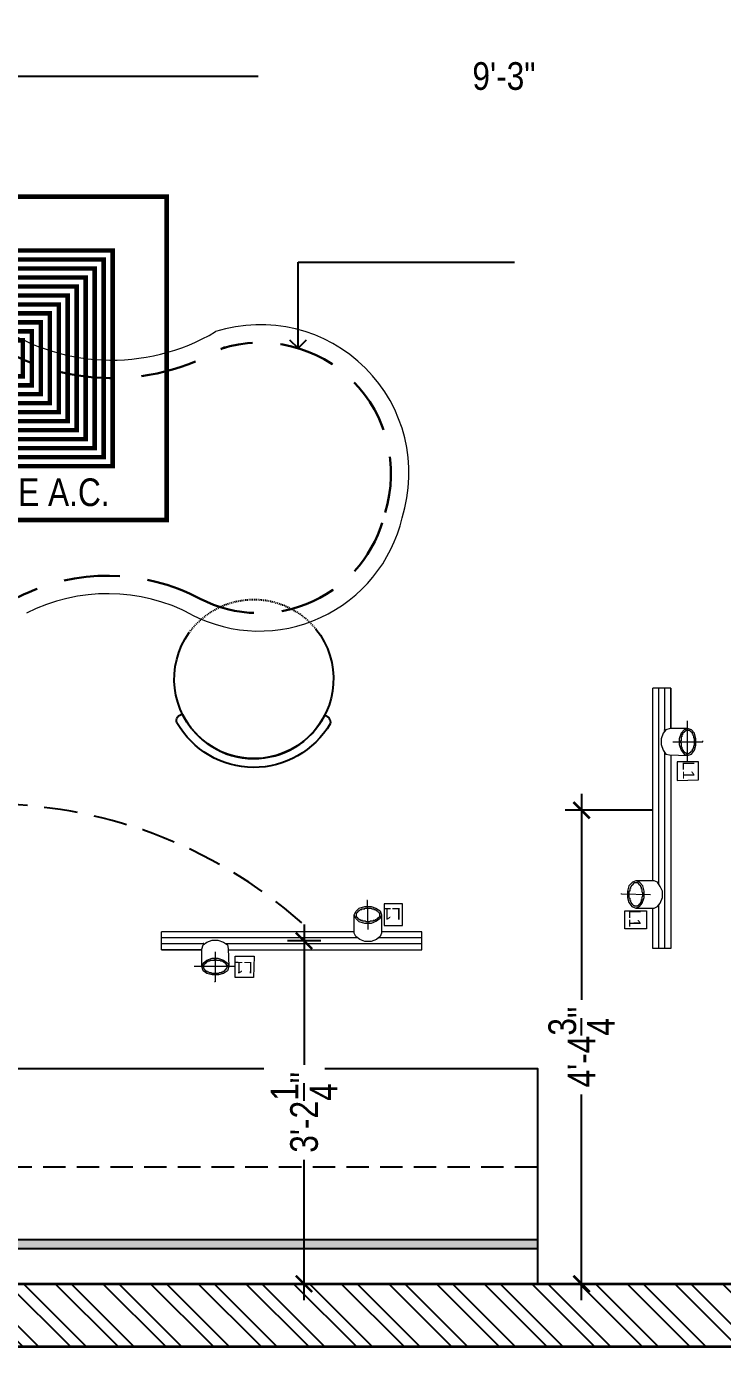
# Model space of a CAD drawing. Header units: inches. Extents: x -109431 to 29005, y -34715 to -1756.
# Drawn here: x -51234.1 to -51156.6, y -12227.9 to -12080.9 of the extents above; entities that cross this region are included whole.
import ezdxf

# ---------------------------------------------------------------- set-up
doc = ezdxf.new("R2010")
doc.units = ezdxf.units.IN
doc.header["$LTSCALE"] = 0.05
doc.header["$MEASUREMENT"] = 0
doc.header["$PDMODE"] = 3
doc.header["$PDSIZE"] = -4
for name, pattern in [('A2-XREF-115_FURN$0$HIDDEN', [0.375, 0.25, -0.125]), ('ACAD_ISO03W100', [30, 12, -18]), ('DASHED2', [0.375, 0.25, -0.125])]:
    doc.linetypes.add(name, pattern=pattern)
doc.layers.get('Defpoints').update_dxf_attribs({"linetype": 'DASHED2'})
for name, color, linetype in [('Civil Dimension - Text', 7, 'Continuous'), ('Flooring Layout', 7, 'Continuous'), ('Furniture text & dimension', 7, 'Continuous')]:
    doc.layers.add(name, color=color, linetype=linetype)
for name, color, linetype, lineweight in [('Electrical ceiling fixture', 144, 'Continuous', 15), ('Electrical power fixture', 144, 'Continuous', 15), ('Electrical text & dimension', 140, 'Continuous', 9), ('FURNITURE', 1, 'Continuous', 18), ('hatch', 7, 'Continuous', 25), ('WALL', 7, 'Continuous', 35)]:
    doc.layers.add(name, color=color, linetype=linetype, lineweight=lineweight)
doc.styles.add('9-128OF1-4', font='ARIALN.TTF', dxfattribs={"height": 3.0792})
doc.styles.add('PDF Arial', font='arial.ttf')
doc.dimstyles.new('DIM 1-4', dxfattribs={"dimtxt": 3.0792, "dimasz": 1.82, "dimexe": 1.82, "dimexo": 0, "dimgap": 0.09, "dimtad": 0, "dimzin": 0, "dimdsep": 46, "dimlunit": 4, "dimtxsty": '9-128OF1-4', "dimblk": 'ARCHTICK', "dimcen": 1.8125, "dimdle": 1.82, "dimclrd": 8, "dimclre": 8, "dimadec": 0, "dimazin": 0, "dimtfac": 1, "dimtofl": 0, "dimtmove": 0, "dimatfit": 3, "dimldrblk": 'OPEN90', "dimfxl": 1, "dimtolj": 1, "dimtzin": 0, "dimlwd": -1, "dimarcsym": 0})

# ---------------------------------------------------------------- blocks, each defined once
blk = doc.blocks.new('A$7E7C19E2B201E1')
at = {"color": 11}
blk.add_lwpolyline([(-219.4, -369.8, 0.428876), (-235.8, -396.7, 0.57735), (245.1, -380.9, 0.536088), (226.9, -355.1, -0.615882)], format="xyb", close=True, dxfattribs=at)
at = {"color": 1, "linetype": 'ACAD_ISO03W100', "ltscale": 3}
blk.add_arc((0, -249.9), 249.9, 37.3028, 142.6972, dxfattribs=at)
at = {"color": 6}
blk.add_arc((0.1, -250), 250, 142.6792, 37.3208, dxfattribs=at)
blk = doc.blocks.new('cassette ac')
at = {"layer": 'Electrical ceiling fixture', "ltscale": 50, "const_width": 0.5}
for points in [[(-84115, -20328.5), (-84151, -20328.5), (-84151, -20364.5), (-84115, -20364.5)], [(-84122, -20335.5), (-84144, -20335.5), (-84144, -20357.5), (-84122, -20357.5)], [(-84123, -20336.5), (-84143, -20336.5), (-84143, -20356.5), (-84123, -20356.5)], [(-84124, -20337.5), (-84142, -20337.5), (-84142, -20355.5), (-84124, -20355.5)], [(-84125, -20338.5), (-84141, -20338.5), (-84141, -20354.5), (-84125, -20354.5)], [(-84126, -20339.5), (-84140, -20339.5), (-84140, -20353.5), (-84126, -20353.5)], [(-84127, -20340.5), (-84139, -20340.5), (-84139, -20352.5), (-84127, -20352.5)], [(-84128, -20341.5), (-84138, -20341.5), (-84138, -20351.5), (-84128, -20351.5)], [(-84129, -20342.5), (-84137, -20342.5), (-84137, -20350.5), (-84129, -20350.5)], [(-84130, -20343.5), (-84136, -20343.5), (-84136, -20349.5), (-84130, -20349.5)], [(-84131, -20344.5), (-84135, -20344.5), (-84135, -20348.5), (-84131, -20348.5)]]:
    blk.add_lwpolyline(points, close=True, dxfattribs=at)
blk.add_lwpolyline([(-84121, -20334.5), (-84145, -20334.5), (-84145, -20358.5), (-84121, -20358.5), (-84121, -20334.5)], dxfattribs=at)
at = {"layer": 'Electrical text & dimension', "color": 152, "ltscale": 50, "true_color": 0x2776bb, "insert": (-84147.79, -20361.43), "char_height": 3.0792, "attachment_point": 4, "style": '9-128OF1-4'}
blk.add_mtext_dynamic_manual_height_columns('CASSETTE A.C.', width=37.0219, gutter_width=15.4, heights=[0], dxfattribs=at)
blk = doc.blocks.new('_ArchTick')
at = {"color": 0, "const_width": 0.15}
blk.add_lwpolyline([(-0.5, -0.5), (0.5, 0.5)], dxfattribs=at)
blk = doc.blocks.new('*D385')
at = {"layer": 'Civil Dimension - Text', "color": 8, "linetype": 'ACAD_ISO03W100', "lineweight": -2, "ltscale": 50, "transparency": 16777216}
for p, q in [((-51236.48, -12115.87), (-51236.48, -12084.65)), ((-51125.4, -12100.66), (-51125.4, -12084.65))]:
    blk.add_line(p, q, dxfattribs=at)
at = {"layer": 'Civil Dimension - Text', "color": 8, "linetype": 'ACAD_ISO03W100', "ltscale": 50, "transparency": 16777216}
for p, q in [((-51238.3, -12086.47), (-51184.39, -12086.47)), ((-51123.58, -12086.47), (-51177.49, -12086.47))]:
    blk.add_line(p, q, dxfattribs=at)
at = {"layer": 'Defpoints', "color": 0, "ltscale": 50, "transparency": 16777216}
for p in [(-51236.48, -12086.47), (-51125.4, -12100.66), (-51236.48, -12115.87)]:
    blk.add_point(p, dxfattribs=at)
at = {"layer": 'Civil Dimension - Text', "color": 8, "ltscale": 50, "transparency": 16777216, "xscale": 1.82, "yscale": 1.82, "zscale": 1.82, "rotation": 180}
blk.add_blockref('_ArchTick', (-51236.48, -12086.47), dxfattribs=at)
at = {"layer": 'Civil Dimension - Text', "color": 8, "ltscale": 50, "transparency": 16777216, "xscale": 1.82, "yscale": 1.82, "zscale": 1.82}
blk.add_blockref('_ArchTick', (-51125.4, -12086.47), dxfattribs=at)
at = {"layer": 'Civil Dimension - Text', "color": 0, "ltscale": 50, "transparency": 16777216, "insert": (-51180.94, -12086.47), "char_height": 3.079, "attachment_point": 5, "style": '9-128OF1-4', "bg_fill": 3, "box_fill_scale": 1.25, "bg_fill_color": 256, "bg_fill_true_color": 13158600, "bg_fill_transparency": 0}
blk.add_mtext('\\A1;9\'-3"', dxfattribs=at)
blk = doc.blocks.new('_Open90')
at = {"color": 0, "linetype": 'ByBlock', "lineweight": -2}
for p, q in [((0, 0), (-1, 0)), ((-0.5, 0.5), (0, 0)), ((0, 0), (-0.5, -0.5))]:
    blk.add_line(p, q, dxfattribs=at)
blk = doc.blocks.new('*D396')
at = {"layer": 'Civil Dimension - Text', "color": 8, "linetype": 'ACAD_ISO03W100', "ltscale": 50, "transparency": 16777216}
for p, q in [((-51203.19, -12180.89), (-51203.19, -12197.4)), ((-51203.19, -12222.72), (-51203.19, -12206.22))]:
    blk.add_line(p, q, dxfattribs=at)
at = {"layer": 'Civil Dimension - Text', "color": 8, "linetype": 'ACAD_ISO03W100', "lineweight": -2, "ltscale": 50, "transparency": 16777216}
for p, q in [((-51201.33, -12182.71), (-51205.01, -12182.71)), ((-51201.34, -12220.9), (-51205.01, -12220.9))]:
    blk.add_line(p, q, dxfattribs=at)
at = {"layer": 'Defpoints', "color": 0, "ltscale": 50, "transparency": 16777216}
for p in [(-51201.33, -12182.71), (-51203.19, -12220.9), (-51201.34, -12220.9)]:
    blk.add_point(p, dxfattribs=at)
at = {"layer": 'Civil Dimension - Text', "color": 8, "ltscale": 50, "transparency": 16777216, "xscale": 1.82, "yscale": 1.82, "zscale": 1.82}
for p, rotation in [((-51203.19, -12182.71), 90), ((-51203.19, -12220.9), 270)]:
    blk.add_blockref('_ArchTick', p, dxfattribs=dict(at, rotation=rotation))
at = {"layer": 'Civil Dimension - Text', "color": 0, "ltscale": 50, "transparency": 16777216, "insert": (-51203.19, -12201.81), "char_height": 3.0792, "attachment_point": 5, "rotation": 90, "style": '9-128OF1-4', "bg_fill": 3, "box_fill_scale": 1.25, "bg_fill_color": 256, "bg_fill_true_color": 13158600, "bg_fill_transparency": 0}
blk.add_mtext('\\A1;3\'-2{\\H1x;\\S1/4;}"', dxfattribs=at)
blk = doc.blocks.new('*D400')
at = {"layer": 'Civil Dimension - Text', "color": 8, "linetype": 'ACAD_ISO03W100', "ltscale": 50, "transparency": 16777216}
for p, q in [((-51172.3, -12166.36), (-51172.3, -12190.09)), ((-51172.3, -12222.73), (-51172.3, -12199.01))]:
    blk.add_line(p, q, dxfattribs=at)
at = {"layer": 'Civil Dimension - Text', "color": 8, "linetype": 'ACAD_ISO03W100', "lineweight": -2, "ltscale": 50, "transparency": 16777216}
for p, q in [((-51164.39, -12168.18), (-51174.12, -12168.18)), ((-51166.25, -12220.91), (-51174.12, -12220.91))]:
    blk.add_line(p, q, dxfattribs=at)
at = {"layer": 'Defpoints', "color": 0, "ltscale": 50, "transparency": 16777216}
for p in [(-51164.39, -12168.18), (-51172.3, -12220.91), (-51166.25, -12220.91)]:
    blk.add_point(p, dxfattribs=at)
at = {"layer": 'Civil Dimension - Text', "color": 8, "ltscale": 50, "transparency": 16777216, "xscale": 1.82, "yscale": 1.82, "zscale": 1.82}
for p, rotation in [((-51172.3, -12168.18), 90), ((-51172.3, -12220.91), 270)]:
    blk.add_blockref('_ArchTick', p, dxfattribs=dict(at, rotation=rotation))
at = {"layer": 'Civil Dimension - Text', "color": 0, "ltscale": 50, "transparency": 16777216, "insert": (-51172.3, -12194.55), "char_height": 3.0792, "attachment_point": 5, "rotation": 90, "style": '9-128OF1-4', "bg_fill": 3, "box_fill_scale": 1.25, "bg_fill_color": 256, "bg_fill_true_color": 13158600, "bg_fill_transparency": 0}
blk.add_mtext('\\A1;4\'-4{\\H1x;\\S3/4;}"', dxfattribs=at)

msp = doc.modelspace()

# ---------------------------------------------------------------- hatches: boundary and pattern name
at = {"layer": 'Flooring Layout', "ltscale": 50, "true_color": 0xf4ee51}
h = msp.add_hatch(color=41, dxfattribs=at)
h.dxf.hatch_style = 1
h.paths.add_polyline_path([(-51177.22544, -12215.95479), (-51297.22544, -12215.95479), (-51297.22544, -12216.95479), (-51177.22544, -12216.95479)])
at = {"layer": 'hatch', "ltscale": 0.25}
h = msp.add_hatch(dxfattribs=at)
h.set_pattern_fill('ANSI32', color=8, scale=10, angle=270)
h.set_pattern_definition([(315, (-47162.779, 72304.417), (2.65165043, 2.65165043), []), (315, (-47162.779, 72302.6493), (2.65165043, 2.65165043), [])])
h.paths.add_polyline_path([(-50942.03535, -11990.94444), (-50942.03535, -12220.94444), (-51370.83207, -12220.88316), (-51370.83207, -12227.88316), (-50932.03535, -12227.88316), (-50932.03535, -11958.88316), (-51114.81289, -11958.88316), (-51114.81289, -11968.88316), (-51090.83164, -11968.88316), (-51079.33164, -11968.88316), (-51079.33164, -11979.88316), (-50980.53535, -11987.84269), (-50969.03535, -11988.76919)])
h.paths.add_polyline_path([(-50969.44979, -11987.73849), (-50969.44979, -11994.82989), (-50961.20695, -11994.82989), (-50961.20695, -11987.73849)], flags=24)

# ---------------------------------------------------------------- linework, layer by layer
at = {"layer": 'Electrical power fixture'}
for p, q in [((-51162.377, -12154.5739), (-51164.3913, -12154.5739)), ((-51162.377, -12159.0739), (-51162.377, -12154.5739)), ((-51219.05878, -12183.7133), (-51219.05878, -12181.699)), ((-51214.55878, -12183.7133), (-51219.05878, -12183.7133))]:
    msp.add_line(p, q, dxfattribs=at)
for points in [[(-51164.3913, -12176.04057), (-51164.3913, -12154.5739)], [(-51163.69407, -12176.35046), (-51163.69407, -12154.5739)], [(-51163.07427, -12154.5739), (-51163.07427, -12159.30632), (-51163.07427, -12159.22884)], [(-51162.377, -12154.5739), (-51162.377, -12159.0739)], [(-51160.51763, -12159.0739), (-51162.45447, -12159.0739), (-51162.91933, -12159.22884), (-51163.22921, -12159.61621), (-51163.46162, -12160.236), (-51163.46162, -12160.85578), (-51163.22921, -12161.47557), (-51162.91933, -12161.94041), (-51162.53194, -12162.01788), (-51160.51763, -12162.09535)], [(-51160.51763, -12161.86293), (-51160.44016, -12161.86293), (-51160.36269, -12161.86293), (-51160.28522, -12161.78546), (-51160.20775, -12161.78546), (-51160.20775, -12161.70799), (-51160.13028, -12161.70799), (-51160.13028, -12161.63051), (-51160.05281, -12161.63051), (-51160.05281, -12161.55304), (-51159.97534, -12161.55304), (-51159.97534, -12161.47557), (-51159.97534, -12161.39809), (-51159.89787, -12161.39809), (-51159.89787, -12161.32062), (-51159.89787, -12161.24315), (-51159.8204, -12161.24315), (-51159.8204, -12161.16567), (-51159.8204, -12161.0882), (-51159.8204, -12161.01073), (-51159.74289, -12160.93326), (-51159.74289, -12160.85578), (-51159.74289, -12160.77831), (-51159.74289, -12160.70084), (-51159.74289, -12160.62336), (-51159.74289, -12160.54589), (-51159.74289, -12160.46842), (-51159.74289, -12160.39094), (-51159.74289, -12160.31347), (-51159.74289, -12160.236), (-51159.74289, -12160.15852), (-51159.8204, -12160.15852), (-51159.8204, -12160.08105), (-51159.8204, -12160.00358), (-51159.8204, -12159.9261), (-51159.89787, -12159.84863), (-51159.89787, -12159.77116), (-51159.89787, -12159.69368), (-51159.97534, -12159.69368), (-51159.97534, -12159.61621), (-51159.97534, -12159.53874), (-51160.05281, -12159.53874), (-51160.05281, -12159.46126), (-51160.13028, -12159.46126), (-51160.13028, -12159.38379), (-51160.20775, -12159.38379), (-51160.28522, -12159.30632), (-51160.36269, -12159.30632), (-51160.44016, -12159.30632), (-51160.44016, -12159.22884), (-51160.51763, -12159.22884), (-51160.51763, -12159.30632), (-51160.5951, -12159.30632), (-51160.67257, -12159.30632), (-51160.75004, -12159.30632), (-51160.75004, -12159.38379), (-51160.82755, -12159.38379), (-51160.82755, -12159.46126), (-51160.90502, -12159.46126), (-51160.90502, -12159.53874), (-51160.98249, -12159.53874), (-51160.98249, -12159.61621), (-51161.05996, -12159.61621), (-51161.05996, -12159.69368), (-51161.05996, -12159.77116), (-51161.13743, -12159.77116), (-51161.13743, -12159.84863), (-51161.13743, -12159.9261), (-51161.13743, -12160.00358), (-51161.2149, -12160.00358), (-51161.2149, -12160.08105), (-51161.2149, -12160.15852), (-51161.2149, -12160.236), (-51161.2149, -12160.31347), (-51161.2149, -12160.39094), (-51161.2149, -12160.46842), (-51161.29238, -12160.46842), (-51161.29238, -12160.54589), (-51161.29238, -12160.62336), (-51161.2149, -12160.70084), (-51161.2149, -12160.77831), (-51161.2149, -12160.85578), (-51161.2149, -12160.93326), (-51161.2149, -12161.01073), (-51161.2149, -12161.0882), (-51161.13743, -12161.16567), (-51161.13743, -12161.24315), (-51161.13743, -12161.32062), (-51161.05996, -12161.39809), (-51161.05996, -12161.47557), (-51160.98249, -12161.47557), (-51160.98249, -12161.55304), (-51160.98249, -12161.63051), (-51160.90502, -12161.63051), (-51160.90502, -12161.70799), (-51160.82755, -12161.70799), (-51160.82755, -12161.78546), (-51160.75004, -12161.78546), (-51160.67257, -12161.78546), (-51160.67257, -12161.86293), (-51160.5951, -12161.86293), (-51160.51763, -12161.86293), (-51160.51763, -12161.78546)], [(-51160.51763, -12162.79262), (-51160.51763, -12158.29917), (-51160.51763, -12158.22169)], [(-51162.14459, -12160.54589), (-51158.81321, -12160.54589), (-51158.81321, -12160.46842)], [(-51162.377, -12162.01788), (-51162.377, -12183.55548), (-51164.3913, -12183.55548), (-51164.3913, -12179.06202)], [(-51163.07427, -12161.78546), (-51163.07427, -12183.55548), (-51163.69407, -12183.55548), (-51163.69407, -12178.75213), (-51163.69407, -12178.67466)], [(-51159.27807, -12164.80693), (-51159.27807, -12162.79262), (-51161.67973, -12162.79262), (-51161.67973, -12164.8844), (-51159.27807, -12164.80693), (-51159.27807, -12164.72945)], [(-51166.25067, -12176.27299), (-51166.32814, -12176.27299), (-51166.40561, -12176.27299), (-51166.48308, -12176.27299), (-51166.48308, -12176.35046), (-51166.56055, -12176.35046), (-51166.56055, -12176.42794), (-51166.63806, -12176.42794), (-51166.63806, -12176.50541), (-51166.71553, -12176.50541), (-51166.71553, -12176.58288), (-51166.793, -12176.58288), (-51166.793, -12176.66035), (-51166.87047, -12176.73783), (-51166.87047, -12176.8153), (-51166.87047, -12176.89277), (-51166.94794, -12176.89277), (-51166.94794, -12176.97025), (-51166.94794, -12177.04772), (-51166.94794, -12177.12519), (-51166.94794, -12177.20267), (-51167.02541, -12177.20267), (-51167.02541, -12177.28014), (-51167.02541, -12177.35761), (-51167.02541, -12177.43509), (-51167.02541, -12177.51256), (-51167.02541, -12177.59003), (-51167.02541, -12177.66751), (-51167.02541, -12177.74498), (-51167.02541, -12177.82245), (-51167.02541, -12177.89993), (-51166.94794, -12177.9774), (-51166.94794, -12178.05487), (-51166.94794, -12178.13235), (-51166.94794, -12178.20982), (-51166.87047, -12178.20982), (-51166.87047, -12178.28729), (-51166.87047, -12178.36477), (-51166.793, -12178.44224), (-51166.793, -12178.51971), (-51166.71553, -12178.51971), (-51166.71553, -12178.59718), (-51166.63806, -12178.67466), (-51166.56055, -12178.75213), (-51166.48308, -12178.75213), (-51166.48308, -12178.8296), (-51166.40561, -12178.8296), (-51166.32814, -12178.8296), (-51166.25067, -12178.8296), (-51166.1732, -12178.8296), (-51166.09573, -12178.8296), (-51166.01826, -12178.8296), (-51166.01826, -12178.75213), (-51165.94079, -12178.75213), (-51165.94079, -12178.67466), (-51165.86332, -12178.67466), (-51165.86332, -12178.59718), (-51165.78585, -12178.59718), (-51165.78585, -12178.51971), (-51165.70837, -12178.44224), (-51165.70837, -12178.36477), (-51165.6309, -12178.36477), (-51165.6309, -12178.28729), (-51165.6309, -12178.20982), (-51165.6309, -12178.13235), (-51165.55339, -12178.13235), (-51165.55339, -12178.05487), (-51165.55339, -12177.9774), (-51165.55339, -12177.89993), (-51165.55339, -12177.82245), (-51165.47592, -12177.74498), (-51165.47592, -12177.66751), (-51165.47592, -12177.59003), (-51165.47592, -12177.51256), (-51165.47592, -12177.43509), (-51165.47592, -12177.35761), (-51165.55339, -12177.28014), (-51165.55339, -12177.20267), (-51165.55339, -12177.12519), (-51165.55339, -12177.04772), (-51165.55339, -12176.97025), (-51165.6309, -12176.97025), (-51165.6309, -12176.89277), (-51165.6309, -12176.8153), (-51165.6309, -12176.73783), (-51165.70837, -12176.73783), (-51165.70837, -12176.66035), (-51165.70837, -12176.58288), (-51165.78585, -12176.58288), (-51165.78585, -12176.50541), (-51165.86332, -12176.50541), (-51165.86332, -12176.42794), (-51165.94079, -12176.42794), (-51165.94079, -12176.35046), (-51166.01826, -12176.35046), (-51166.01826, -12176.27299), (-51166.09573, -12176.27299), (-51166.1732, -12176.27299), (-51166.25067, -12176.27299), (-51166.25067, -12176.19552)], [(-51166.25067, -12179.06202), (-51164.23636, -12179.06202), (-51163.84901, -12178.90708), (-51163.53909, -12178.51971), (-51163.30668, -12177.89993), (-51163.30668, -12177.20267), (-51163.53909, -12176.66035), (-51163.84901, -12176.19552), (-51164.23636, -12176.04057), (-51166.25067, -12176.04057)], [(-51196.04265, -12181.46659), (-51196.12012, -12178.21268), (-51196.19759, -12178.21268)], [(-51164.62371, -12177.59003), (-51167.87762, -12177.51256), (-51167.87762, -12177.43509)], [(-51194.57066, -12179.83963), (-51194.57066, -12181.85394), (-51194.7256, -12182.24129), (-51195.11297, -12182.55121), (-51195.73275, -12182.78362), (-51196.43001, -12182.78362), (-51196.97233, -12182.55121), (-51197.43716, -12182.24129), (-51197.59211, -12181.85394), (-51197.59211, -12179.83963)], [(-51197.35969, -12179.83963), (-51197.35969, -12179.76216), (-51197.35969, -12179.68469), (-51197.35969, -12179.60722), (-51197.28222, -12179.60722), (-51197.28222, -12179.52975), (-51197.20474, -12179.52975), (-51197.20474, -12179.45224), (-51197.12727, -12179.45224), (-51197.12727, -12179.37477), (-51197.0498, -12179.37477), (-51197.0498, -12179.2973), (-51196.97233, -12179.2973), (-51196.89485, -12179.21983), (-51196.81738, -12179.21983), (-51196.73991, -12179.21983), (-51196.73991, -12179.14236), (-51196.66243, -12179.14236), (-51196.58496, -12179.14236), (-51196.50749, -12179.14236), (-51196.43001, -12179.14236), (-51196.43001, -12179.06489), (-51196.35254, -12179.06489), (-51196.27507, -12179.06489), (-51196.19759, -12179.06489), (-51196.12012, -12179.06489), (-51196.04265, -12179.06489), (-51195.96517, -12179.06489), (-51195.8877, -12179.06489), (-51195.81023, -12179.06489), (-51195.73275, -12179.06489), (-51195.65528, -12179.14236), (-51195.57781, -12179.14236), (-51195.50033, -12179.14236), (-51195.42286, -12179.14236), (-51195.42286, -12179.21983), (-51195.34539, -12179.21983), (-51195.26791, -12179.21983), (-51195.19044, -12179.2973), (-51195.11297, -12179.2973), (-51195.11297, -12179.37477), (-51195.0355, -12179.37477), (-51194.95802, -12179.45224), (-51194.88055, -12179.52975), (-51194.88055, -12179.60722), (-51194.80308, -12179.60722), (-51194.80308, -12179.68469), (-51194.80308, -12179.76216), (-51194.80308, -12179.83963), (-51194.80308, -12179.9171), (-51194.80308, -12179.99457), (-51194.80308, -12180.07204), (-51194.88055, -12180.07204), (-51194.88055, -12180.14951), (-51194.95802, -12180.14951), (-51194.95802, -12180.22698), (-51195.0355, -12180.22698), (-51195.0355, -12180.30445), (-51195.11297, -12180.30445), (-51195.19044, -12180.38192), (-51195.26791, -12180.38192), (-51195.26791, -12180.4594), (-51195.34539, -12180.4594), (-51195.42286, -12180.4594), (-51195.50033, -12180.4594), (-51195.50033, -12180.5369), (-51195.57781, -12180.5369), (-51195.65528, -12180.5369), (-51195.73275, -12180.5369), (-51195.81023, -12180.5369), (-51195.8877, -12180.61437), (-51195.96517, -12180.61437), (-51196.04265, -12180.61437), (-51196.12012, -12180.61437), (-51196.19759, -12180.61437), (-51196.27507, -12180.61437), (-51196.35254, -12180.5369), (-51196.43001, -12180.5369), (-51196.50749, -12180.5369), (-51196.58496, -12180.5369), (-51196.66243, -12180.5369), (-51196.66243, -12180.4594), (-51196.73991, -12180.4594), (-51196.81738, -12180.4594), (-51196.89485, -12180.4594), (-51196.89485, -12180.38192), (-51196.97233, -12180.38192), (-51197.0498, -12180.38192), (-51197.0498, -12180.30445), (-51197.12727, -12180.30445), (-51197.12727, -12180.22698), (-51197.20474, -12180.22698), (-51197.20474, -12180.14951), (-51197.28222, -12180.14951), (-51197.28222, -12180.07204), (-51197.35969, -12180.07204), (-51197.35969, -12179.99457), (-51197.35969, -12179.9171), (-51197.35969, -12179.83963), (-51197.43716, -12179.83963)], [(-51192.24645, -12178.60007), (-51194.26076, -12178.60007), (-51194.26076, -12181.00173), (-51192.24645, -12181.00173), (-51192.24645, -12178.60007), (-51192.32392, -12178.60007)], [(-51167.49023, -12181.38623), (-51167.49023, -12179.37192), (-51165.08857, -12179.37192), (-51165.08857, -12181.38623), (-51167.49023, -12181.38623), (-51167.49023, -12181.30876)], [(-51214.55878, -12185.57267), (-51214.55878, -12183.63583), (-51214.40384, -12183.17097), (-51214.01647, -12182.86109), (-51213.39668, -12182.62868), (-51212.7769, -12182.62868), (-51212.15711, -12182.86109), (-51211.69226, -12183.17097), (-51211.61479, -12183.55836), (-51211.53732, -12185.57267)], [(-51219.05878, -12183.01603), (-51214.32636, -12183.01603), (-51214.40384, -12183.01603)], [(-51219.05878, -12183.7133), (-51214.55878, -12183.7133)], [(-51213.08679, -12183.94571), (-51213.08679, -12187.27709), (-51213.16426, -12187.27709)], [(-51210.84006, -12185.57267), (-51215.33351, -12185.57267), (-51215.41099, -12185.57267)], [(-51211.76974, -12185.57267), (-51211.76974, -12185.65014), (-51211.76974, -12185.72761), (-51211.84721, -12185.80508), (-51211.84721, -12185.88255), (-51211.92469, -12185.88255), (-51211.92469, -12185.96002), (-51212.00216, -12185.96002), (-51212.00216, -12186.03749), (-51212.07964, -12186.03749), (-51212.07964, -12186.11496), (-51212.15711, -12186.11496), (-51212.23459, -12186.11496), (-51212.23459, -12186.19243), (-51212.31206, -12186.19243), (-51212.38953, -12186.19243), (-51212.38953, -12186.2699), (-51212.46701, -12186.2699), (-51212.54448, -12186.2699), (-51212.62195, -12186.2699), (-51212.69942, -12186.34741), (-51212.7769, -12186.34741), (-51212.85437, -12186.34741), (-51212.93184, -12186.34741), (-51213.00932, -12186.34741), (-51213.08679, -12186.34741), (-51213.16426, -12186.34741), (-51213.24174, -12186.34741), (-51213.31921, -12186.34741), (-51213.39668, -12186.34741), (-51213.47416, -12186.34741), (-51213.47416, -12186.2699), (-51213.55163, -12186.2699), (-51213.6291, -12186.2699), (-51213.70658, -12186.2699), (-51213.78405, -12186.19243), (-51213.86152, -12186.19243), (-51213.939, -12186.19243), (-51213.939, -12186.11496), (-51214.01647, -12186.11496), (-51214.09394, -12186.11496), (-51214.09394, -12186.03749), (-51214.17142, -12186.03749), (-51214.17142, -12185.96002), (-51214.24889, -12185.96002), (-51214.24889, -12185.88255), (-51214.32636, -12185.80508), (-51214.32636, -12185.72761), (-51214.32636, -12185.65014), (-51214.40384, -12185.65014), (-51214.40384, -12185.57267), (-51214.32636, -12185.57267), (-51214.32636, -12185.4952), (-51214.32636, -12185.41772), (-51214.32636, -12185.34025), (-51214.24889, -12185.34025), (-51214.24889, -12185.26275), (-51214.17142, -12185.26275), (-51214.17142, -12185.18528), (-51214.09394, -12185.18528), (-51214.09394, -12185.1078), (-51214.01647, -12185.1078), (-51214.01647, -12185.03033), (-51213.939, -12185.03033), (-51213.86152, -12185.03033), (-51213.86152, -12184.95286), (-51213.78405, -12184.95286), (-51213.70658, -12184.95286), (-51213.6291, -12184.95286), (-51213.6291, -12184.87539), (-51213.55163, -12184.87539), (-51213.47416, -12184.87539), (-51213.39668, -12184.87539), (-51213.31921, -12184.87539), (-51213.24174, -12184.87539), (-51213.16426, -12184.87539), (-51213.16426, -12184.79792), (-51213.08679, -12184.79792), (-51213.00932, -12184.79792), (-51212.93184, -12184.87539), (-51212.85437, -12184.87539), (-51212.7769, -12184.87539), (-51212.69942, -12184.87539), (-51212.62195, -12184.87539), (-51212.54448, -12184.87539), (-51212.46701, -12184.95286), (-51212.38953, -12184.95286), (-51212.31206, -12184.95286), (-51212.23459, -12185.03033), (-51212.15711, -12185.03033), (-51212.15711, -12185.1078), (-51212.07964, -12185.1078), (-51212.00216, -12185.1078), (-51212.00216, -12185.18528), (-51211.92469, -12185.18528), (-51211.92469, -12185.26275), (-51211.84721, -12185.26275), (-51211.84721, -12185.34025), (-51211.84721, -12185.41772), (-51211.76974, -12185.41772), (-51211.76974, -12185.4952), (-51211.76974, -12185.57267), (-51211.84721, -12185.57267)], [(-51208.82575, -12186.81223), (-51210.84006, -12186.81223), (-51210.84006, -12184.41057), (-51208.74828, -12184.41057), (-51208.82575, -12186.81223), (-51208.90323, -12186.81223)]]:
    msp.add_lwpolyline(points, dxfattribs=at)
for points in [[(-51160.51763, -12162.09535), (-51160.05281, -12161.94041), (-51159.74289, -12161.47557), (-51159.58795, -12160.93326), (-51159.58795, -12160.236), (-51159.74289, -12159.61621), (-51160.05281, -12159.22884), (-51160.51763, -12159.0739), (-51160.90502, -12159.22884), (-51161.2149, -12159.61621), (-51161.44732, -12160.236), (-51161.44732, -12160.85578), (-51161.2149, -12161.47557), (-51160.90502, -12161.94041)], [(-51166.25067, -12176.04057), (-51166.63806, -12176.19552), (-51167.02541, -12176.58288), (-51167.18035, -12177.20267), (-51167.18035, -12177.89993), (-51167.02541, -12178.44224), (-51166.71553, -12178.90708), (-51166.25067, -12179.06202), (-51165.86332, -12178.90708), (-51165.55339, -12178.51971), (-51165.32098, -12177.89993), (-51165.32098, -12177.20267), (-51165.47592, -12176.58288), (-51165.86332, -12176.19552)], [(-51197.59211, -12179.83963), (-51197.43716, -12179.45224), (-51197.0498, -12179.06489), (-51196.43001, -12178.90995), (-51195.73275, -12178.90995), (-51195.19044, -12179.06489), (-51194.7256, -12179.37477), (-51194.57066, -12179.83963), (-51194.7256, -12180.22698), (-51195.11297, -12180.5369), (-51195.73275, -12180.76931), (-51196.43001, -12180.76931), (-51197.0498, -12180.61437), (-51197.43716, -12180.22698)], [(-51211.53732, -12185.57267), (-51211.69226, -12186.03749), (-51212.15711, -12186.34741), (-51212.69942, -12186.50235), (-51213.39668, -12186.50235), (-51214.01647, -12186.34741), (-51214.40384, -12186.03749), (-51214.55878, -12185.57267), (-51214.40384, -12185.18528), (-51214.01647, -12184.87539), (-51213.39668, -12184.64298), (-51212.7769, -12184.64298), (-51212.15711, -12184.87539), (-51211.69226, -12185.18528)]]:
    msp.add_lwpolyline(points, close=True, dxfattribs=at)
at = {"layer": 'Flooring Layout', "ltscale": 50}
for p, q in [((-51297.22544, -12215.95479), (-51177.22544, -12215.95479)), ((-51297.22544, -12216.95479), (-51177.22544, -12216.95479))]:
    msp.add_line(p, q, dxfattribs=at)
at = {"layer": 'Flooring Layout', "linetype": 'A2-XREF-115_FURN$0$HIDDEN', "ltscale": 300}
msp.add_arc((-51238.47863, -12220.46863), 53.0008, 48.6214887, 131.3785113, dxfattribs=at)
at = {"layer": 'FURNITURE', "ltscale": 50}
for centre, radius, start, end in [((-51224.5938, -12095.38615), 22.68561, 234.2028447, 300.6545192), ((-51208.0385, -12130.6657), 16.53465, 342.5386809, 107.5608507), ((-51208.17489, -12131.88876), 16.34244, 242.6851167, 346.7764401), ((-51225.03766, -12163.99537), 19.92378, 61.9677463, 116.9903191)]:
    msp.add_arc(centre, radius, start, end, dxfattribs=at)
at = {"layer": 'FURNITURE', "color": 40, "linetype": 'A2-XREF-115_FURN$0$HIDDEN', "lineweight": 30, "ltscale": 500, "true_color": 0xf8d731}
for centre, radius, start, end in [((-51224.5938, -12095.38615), 24.68561, 234.2028447, 300.6545192), ((-51208.0385, -12130.6657), 14.53465, 342.5386809, 107.5608507), ((-51208.17489, -12131.88876), 14.34244, 242.6851167, 346.7764401), ((-51225.03766, -12163.99537), 21.92378, 61.9677463, 116.9903191)]:
    msp.add_arc(centre, radius, start, end, dxfattribs=at)
at = {"layer": 'Furniture text & dimension', "linetype": 'A2-XREF-115_FURN$0$HIDDEN', "ltscale": 200}
msp.add_line((-51177.22544, -12207.91077), (-51297.22544, -12207.91077), dxfattribs=at)
at = {"layer": 'Furniture text & dimension', "ltscale": 50}
msp.add_lwpolyline([(-51297.22544, -12196.91077), (-51177.22544, -12196.91077), (-51177.22544, -12220.91077), (-51297.22544, -12220.91077)], close=True, dxfattribs=at)
at = {"layer": 'WALL', "ltscale": 0.25}
for p, q in [((-51370.83164, -12220.88316), (-50942.03535, -12220.94444)), ((-51553.33164, -12227.88316), (-50932.03535, -12227.88316))]:
    msp.add_line(p, q, dxfattribs=at)

# ---------------------------------------------------------------- block references
at = {"color": 6, "xscale": -0.03543299999999996, "yscale": 0.03543300000000003, "zscale": 0.03543300000000003, "rotation": 1.509373076335878}
msp.add_blockref('A$7E7C19E2B201E1', (-51208.99917, -12144.71623), dxfattribs=at)
at = {"layer": 'FURNITURE', "color": 30, "true_color": 0xf26722}
msp.add_blockref('cassette ac', (32896.51837, 8228.62736), dxfattribs=at)

# ---------------------------------------------------------------- texts
at = {"layer": 'Electrical power fixture', "char_height": 1.289372, "style": 'PDF Arial'}
for insert, attachment_point, rotation in [((-51160.38683, -12164.7317), 6, 270.1998003), ((-51192.40962, -12179.70883), 4, 179.8001997), ((-51166.38147, -12181.22306), 6, 270.1998003), ((-51208.90098, -12185.70347), 4, 179.8001997)]:
    msp.add_mtext('L1', dxfattribs=dict(at, insert=insert, attachment_point=attachment_point, rotation=rotation))

# ---------------------------------------------------------------- next in the draw order: dimensions: what is measured, and where the dimension line sits
at = {"layer": 'Civil Dimension - Text', "ltscale": 50}
dim = msp.add_linear_dim(base=(-51236.48163, -12086.47046), p1=(-51125.39639, -12100.66313), p2=(-51236.48163, -12115.87264), dimstyle='DIM 1-4', override={"dimfxl": 0.1875, "dimtfill": 1, "dimarcsym": 1}, dxfattribs=at)
dim.commit()
dim.dimension.update_dxf_attribs({"geometry": '*D385', "text_midpoint": (-51180.93901, -12086.47046)})
for base, p1, p2, picture, middle in [((-51172.30457, -12220.9124), (-51164.3913, -12168.18202), (-51166.24775, -12220.9124), '*D400', (-51172.30457, -12194.54721)), ((-51203.18991, -12220.89956), (-51201.3302, -12182.7133), (-51201.33566, -12220.89956), '*D396', (-51203.18991, -12201.80643))]:
    dim = msp.add_linear_dim(base=base, p1=p1, p2=p2, angle=90, dimstyle='DIM 1-4', override={"dimfxl": 0.1875, "dimtfill": 1, "dimarcsym": 1}, dxfattribs=at)
    dim.commit()
    dim.dimension.update_dxf_attribs({"geometry": picture, "text_midpoint": middle})

# ---------------------------------------------------------------- next in the draw order: linework, layer by layer
at = {"layer": 'Electrical power fixture'}
for points in [[(-51197.59211, -12181.699), (-51219.05878, -12181.699)], [(-51197.28222, -12182.39623), (-51219.05878, -12182.39623)], [(-51211.84721, -12183.01603), (-51190.0772, -12183.01603), (-51190.0772, -12182.39623), (-51194.88055, -12182.39623), (-51194.95802, -12182.39623)], [(-51211.61479, -12183.7133), (-51190.0772, -12183.7133), (-51190.0772, -12181.699), (-51194.57066, -12181.699)]]:
    msp.add_lwpolyline(points, dxfattribs=at)

# ---------------------------------------------------------------- next in the draw order: leaders
at = {"layer": 'Flooring Layout', "ltscale": 50}
msp.add_leader([(-51203.85271, -12116.74681), (-51203.85271, -12107.16257), (-51179.75292, -12107.16257)], dimstyle='DIM 1-4', override={"dimgap": 0.09, "dimtad": 0, "dimfxl": 0.1875, "dimtfill": 1, "dimarcsym": 1}, dxfattribs=at)

doc.saveas('drawing.dxf')
